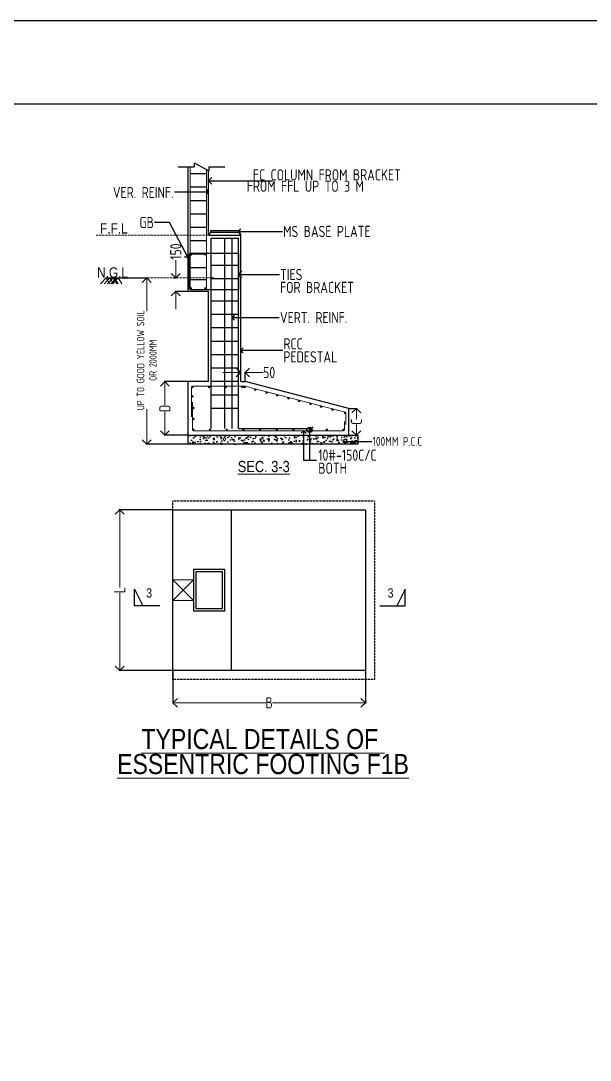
# Model space of a CAD drawing. Header units: millimetres. Extents: x 3470347 to 5996549, y -3470518 to 17149644.
# Drawn here: x 4290837 to 4303583, y 7062180 to 7085440 of the extents above; entities that cross this region are included whole.
import ezdxf
from ezdxf.enums import TextEntityAlignment as Align

# ---------------------------------------------------------------- set-up
doc = ezdxf.new("R2010")
doc.units = ezdxf.units.MM
doc.header["$MEASUREMENT"] = 0
doc.header["$PDMODE"] = 35
doc.header["$PDSIZE"] = -5
doc.linetypes.add('DASHED2', pattern=[0.375, 0.25, -0.125])
doc.linetypes.add('HIDDEN', pattern=[0.375, 0.25, -0.125])
doc.layers.get('0').update_dxf_attribs({"linetype": 'CONTINUOUS', "lineweight": 25})
doc.layers.get('DEFPOINTS').update_dxf_attribs({"linetype": 'CONTINUOUS', "lineweight": 25})
for name, color, linetype, lineweight in [('BLOCK', 7, 'CONTINUOUS', 30), ('L4', 4, 'CONTINUOUS', 30), ('PV_TEXT_ROMANS', 7, 'CONTINUOUS', 0), ('rDIMension', 1, 'CONTINUOUS', 18), ('rPCC DASH', 9, 'HIDDEN', 15), ('rRCC 1', 3, 'CONTINUOUS', 25), ('rRCC 2', 40, 'CONTINUOUS', 15), ('rREINF 1', 1, 'CONTINUOUS', 25), ('SHEET', 7, 'CONTINUOUS', 15), ('TEXT3', 7, 'CONTINUOUS', 30), ('TEXT6', 6, 'CONTINUOUS', 50)]:
    doc.layers.add(name, color=color, linetype=linetype, lineweight=lineweight)
doc.layers.add('S&T_HATCH', color=7, linetype='CONTINUOUS')
doc.styles.add('DIM', font='geniso.shx', dxfattribs={"width": 0.85})
doc.styles.add('J.P', font='ARIALN.TTF')
doc.styles.add('ROMANS', font='', dxfattribs={"width": 0.8})
doc.styles.get('ROMANS').set_extended_font_data('AR CENA')
doc.dimstyles.new('ST-150', dxfattribs={"dimscale": 75, "dimtxt": 3, "dimasz": 2, "dimexe": 0.18, "dimexo": 0.0625, "dimgap": 0.2, "dimtad": 0, "dimdec": 0, "dimlfac": 2, "dimzin": 0, "dimdsep": 46, "dimtxsty": 'DIM', "dimblk": 'OPEN90', "dimcen": 0.09, "dimclrd": 256, "dimclrt": 7, "dimadec": 0, "dimazin": 0, "dimtfac": 1, "dimtdec": 0, "dimtofl": 0, "dimtmove": 0, "dimatfit": 3, "dimldrblk": 'OPEN90', "dimfxl": 1, "dimtolj": 1, "dimtzin": 0, "dimlwd": -1, "dimarcsym": 0})
doc.dimstyles.new('ST-50', dxfattribs={"dimscale": 100, "dimtxt": 2.5, "dimasz": 2, "dimexe": 0.18, "dimexo": 0.0625, "dimgap": 0.2, "dimtad": 0, "dimdec": 0, "dimlfac": 0.5, "dimzin": 0, "dimdsep": 46, "dimtxsty": 'DIM', "dimblk": 'OPEN90', "dimcen": 0.09, "dimclrd": 256, "dimclrt": 7, "dimadec": 0, "dimazin": 0, "dimtfac": 1, "dimtdec": 0, "dimtofl": 0, "dimtmove": 0, "dimatfit": 3, "dimldrblk": 'OPEN90', "dimfxl": 1, "dimtolj": 1, "dimtzin": 0, "dimlwd": -1, "dimarcsym": 0})

# ---------------------------------------------------------------- blocks, each defined once
blk = doc.blocks.new('_Open90')
at = {"color": 0, "linetype": 'ByBlock', "lineweight": -2}
for p, q in [((0, 0), (-1, 0)), ((-0.5, 0.5), (0, 0)), ((0, 0), (-0.5, -0.5))]:
    blk.add_line(p, q, dxfattribs=at)
blk = doc.blocks.new('*D216')
at = {"layer": 'DEFPOINTS', "color": 0}
for p in [(4292751.907642409, 7079684.863512875), (4293657.424424721, 7079684.863512875), (4294581.006730385, 7075965.501295066)]:
    blk.add_point(p, dxfattribs=at)
at = {"layer": 'rDIMension', "color": 0, "lineweight": -2}
for p, q in [((4292758.157642409, 7079684.863512875), (4293675.424424721, 7079684.863512875)), ((4294574.756730385, 7075965.501295066), (4293639.424424721, 7075965.501295066))]:
    blk.add_line(p, q, dxfattribs=at)
at = {"layer": 'rDIMension'}
for p, q in [((4293657.424424721, 7079484.863512875), (4293657.424424721, 7078938.589959422)), ((4293657.424424721, 7076165.501295066), (4293657.424424721, 7076745.245859422))]:
    blk.add_line(p, q, dxfattribs=at)
at = {"layer": 'rDIMension', "xscale": 200, "yscale": 200, "zscale": 200}
for p, rotation in [((4293657.424424721, 7079684.863512875), 90), ((4293657.424424721, 7075965.501295066), 270)]:
    blk.add_blockref('_Open90', p, dxfattribs=dict(at, rotation=rotation))
at = {"layer": 'rDIMension', "color": 7, "insert": (4293657.424424721, 7077841.917909422), "char_height": 250, "attachment_point": 5, "rotation": 90, "style": 'DIM'}
blk.add_mtext('\\A1;{\\H0.66667x;UP TO GOOD YELLOW SOIL\\POR 2000MM}', dxfattribs=at)
blk = doc.blocks.new('*D217')
at = {"layer": 'DEFPOINTS', "color": 0}
for p in [(4294243.574489484, 7079684.863512875), (4294305.854111819, 7079384.863512874), (4294581.006730385, 7079384.863512874)]:
    blk.add_point(p, dxfattribs=at)
at = {"layer": 'rDIMension'}
for p, q in [((4294305.854111819, 7079884.863512875), (4294305.854111819, 7080084.863512875)), ((4294305.854111819, 7079184.863512874), (4294305.854111819, 7078984.863512874))]:
    blk.add_line(p, q, dxfattribs=at)
at = {"layer": 'rDIMension', "color": 0, "lineweight": -2}
for p, q in [((4294249.824489484, 7079684.863512875), (4294323.854111819, 7079684.863512875)), ((4294574.756730385, 7079384.863512874), (4294287.854111819, 7079384.863512874))]:
    blk.add_line(p, q, dxfattribs=at)
at = {"layer": 'rDIMension', "xscale": 200, "yscale": 200, "zscale": 200}
for p, rotation in [((4294305.854111819, 7079684.863512875), 270), ((4294305.854111819, 7079384.863512874), 90)]:
    blk.add_blockref('_Open90', p, dxfattribs=dict(at, rotation=rotation))
at = {"layer": 'rDIMension', "color": 7, "insert": (4294305.854111819, 7080274.947174292), "char_height": 250, "attachment_point": 5, "rotation": 90, "style": 'DIM'}
blk.add_mtext('\\A1;150', dxfattribs=at)
blk = doc.blocks.new('*D218')
at = {"layer": 'DEFPOINTS', "color": 0}
for p in [(4298181.006730385, 7076765.501295066), (4298349.689818501, 7076765.501295066), (4298381.006730385, 7076165.501295066)]:
    blk.add_point(p, dxfattribs=at)
at = {"layer": 'rDIMension', "color": 0, "lineweight": -2}
for p, q in [((4298187.256730385, 7076765.501295066), (4298367.689818501, 7076765.501295066)), ((4298374.756730385, 7076165.501295066), (4298331.689818501, 7076165.501295066))]:
    blk.add_line(p, q, dxfattribs=at)
at = {"layer": 'rDIMension'}
for p, q in [((4298349.689818501, 7076565.501295066), (4298349.689818501, 7076528.001295066)), ((4298349.689818501, 7076365.501295066), (4298349.689818501, 7076403.001295066))]:
    blk.add_line(p, q, dxfattribs=at)
at = {"layer": 'rDIMension', "xscale": 200, "yscale": 200, "zscale": 200}
for p, rotation in [((4298349.689818501, 7076765.501295066), 90), ((4298349.689818501, 7076165.501295066), 270)]:
    blk.add_blockref('_Open90', p, dxfattribs=dict(at, rotation=rotation))
at = {"layer": 'rDIMension', "color": 7, "insert": (4298349.689818501, 7076465.501295066), "char_height": 250, "attachment_point": 5, "rotation": 90, "style": 'DIM'}
blk.add_mtext('\\A1;C', dxfattribs=at)
blk = doc.blocks.new('*D219')
at = {"layer": 'DEFPOINTS', "color": 0}
for p in [(4294061.799214957, 7077365.501295066), (4294581.006730385, 7077365.501295066), (4294581.006730385, 7076165.501295066)]:
    blk.add_point(p, dxfattribs=at)
at = {"layer": 'rDIMension', "color": 0, "lineweight": -2}
for p, q in [((4294574.756730385, 7077365.501295066), (4294043.799214957, 7077365.501295066)), ((4294574.756730385, 7076165.501295066), (4294043.799214957, 7076165.501295066))]:
    blk.add_line(p, q, dxfattribs=at)
at = {"layer": 'rDIMension'}
for p, q in [((4294061.799214957, 7077165.501295066), (4294061.799214957, 7076838.626295066)), ((4294061.799214957, 7076365.501295066), (4294061.799214957, 7076692.376295066))]:
    blk.add_line(p, q, dxfattribs=at)
at = {"layer": 'rDIMension', "xscale": 200, "yscale": 200, "zscale": 200}
for p, rotation in [((4294061.799214957, 7077365.501295066), 90), ((4294061.799214957, 7076165.501295066), 270)]:
    blk.add_blockref('_Open90', p, dxfattribs=dict(at, rotation=rotation))
at = {"layer": 'rDIMension', "color": 7, "insert": (4294061.799214957, 7076765.501295066), "char_height": 250, "attachment_point": 5, "rotation": 90, "style": 'DIM'}
blk.add_mtext('\\A1;D', dxfattribs=at)
blk = doc.blocks.new('*D220')
at = {"layer": 'DEFPOINTS', "color": 0}
for p in [(4294242.433146637, 7074498.596898923), (4293051.762388166, 7070898.596898923), (4294242.433146637, 7070898.596898923)]:
    blk.add_point(p, dxfattribs=at)
at = {"layer": 'rDIMension', "color": 0, "lineweight": -2}
for p, q in [((4294236.183146637, 7074498.596898923), (4293033.762388166, 7074498.596898923)), ((4294236.183146637, 7070898.596898923), (4293033.762388166, 7070898.596898923))]:
    blk.add_line(p, q, dxfattribs=at)
at = {"layer": 'rDIMension'}
for p, q in [((4293051.762388166, 7074298.596898923), (4293051.762388166, 7072761.096898923)), ((4293051.762388166, 7071098.596898923), (4293051.762388166, 7072636.096898923))]:
    blk.add_line(p, q, dxfattribs=at)
at = {"layer": 'rDIMension', "xscale": 200, "yscale": 200, "zscale": 200}
for p, rotation in [((4293051.762388166, 7074498.596898923), 90), ((4293051.762388166, 7070898.596898923), 270)]:
    blk.add_blockref('_Open90', p, dxfattribs=dict(at, rotation=rotation))
at = {"layer": 'rDIMension', "color": 7, "insert": (4293051.762388166, 7072698.596898923), "char_height": 250, "attachment_point": 5, "rotation": 90, "style": 'DIM'}
blk.add_mtext('\\A1;L', dxfattribs=at)
blk = doc.blocks.new('*D221')
at = {"layer": 'DEFPOINTS', "color": 0}
for p in [(4294242.433146637, 7070898.596898923), (4298550.943715308, 7070898.596898923), (4298550.943715308, 7070177.509587502)]:
    blk.add_point(p, dxfattribs=at)
at = {"layer": 'rDIMension', "color": 0, "lineweight": -2}
for p, q in [((4294242.433146637, 7070892.346898923), (4294242.433146637, 7070159.509587502)), ((4298550.943715308, 7070892.346898923), (4298550.943715308, 7070159.509587502))]:
    blk.add_line(p, q, dxfattribs=at)
at = {"layer": 'rDIMension'}
for p, q in [((4294442.433146637, 7070177.509587502), (4296323.563430972, 7070177.509587502)), ((4298350.943715308, 7070177.509587502), (4296469.813430972, 7070177.509587502))]:
    blk.add_line(p, q, dxfattribs=at)
at = {"layer": 'rDIMension', "xscale": 200, "yscale": 200, "zscale": 200, "rotation": 180}
blk.add_blockref('_Open90', (4294242.433146637, 7070177.509587502), dxfattribs=at)
at = {"layer": 'rDIMension', "xscale": 200, "yscale": 200, "zscale": 200}
blk.add_blockref('_Open90', (4298550.943715308, 7070177.509587502), dxfattribs=at)
at = {"layer": 'rDIMension', "color": 7, "insert": (4296396.688430972, 7070177.509587502), "char_height": 250, "attachment_point": 5, "style": 'DIM'}
blk.add_mtext('\\A1;B', dxfattribs=at)
blk = doc.blocks.new('SMH-1')
at = {"layer": 'L4'}
for points in [[(0, 0), (814.6229330631322, 0), (814.6229330631322, 534.8206034718023)], [(814.6229330631322, 534.8206034718023), (546.0281598753063, 0)]]:
    blk.add_lwpolyline(points, dxfattribs=at)
at = {"layer": 'TEXT6', "style": 'ROMANS', "width": 0.85}
blk.add_attdef('SEC', text='', height=300, dxfattribs=at).set_placement((346.3707409001945, 410.1505165286653), align=Align.MIDDLE_CENTER)
blk = doc.blocks.new('*D222')
at = {"layer": 'DEFPOINTS', "color": 0}
for p in [(4295759.894564954, 7077365.501295071), (4295859.894564954, 7077569.311266204), (4295859.894564954, 7077365.501295071)]:
    blk.add_point(p, dxfattribs=at)
at = {"layer": 'rDIMension', "color": 0, "lineweight": -2}
for p, q in [((4295759.894564954, 7077371.751295071), (4295759.894564954, 7077587.311266204)), ((4295859.894564954, 7077371.751295071), (4295859.894564954, 7077587.311266204))]:
    blk.add_line(p, q, dxfattribs=at)
at = {"layer": 'rDIMension'}
for p, q in [((4295559.894564954, 7077569.311266204), (4295359.894564954, 7077569.311266204)), ((4296059.894564954, 7077569.311266204), (4296259.894564954, 7077569.311266204))]:
    blk.add_line(p, q, dxfattribs=at)
at = {"layer": 'rDIMension', "xscale": 200, "yscale": 200, "zscale": 200}
blk.add_blockref('_Open90', (4295759.894564954, 7077569.311266204), dxfattribs=at)
at = {"layer": 'rDIMension', "xscale": 200, "yscale": 200, "zscale": 200, "rotation": 180}
blk.add_blockref('_Open90', (4295859.894564954, 7077569.311266204), dxfattribs=at)
at = {"layer": 'rDIMension', "color": 7, "insert": (4296396.853226371, 7077569.311266204), "char_height": 250, "attachment_point": 5, "style": 'DIM'}
blk.add_mtext('\\A1;50', dxfattribs=at)

msp = doc.modelspace()

# ---------------------------------------------------------------- hatches: boundary and pattern name
at = {"layer": 'rRCC 2'}
h = msp.add_hatch(color=256, dxfattribs=at)
h.dxf.hatch_style = 1
h.paths.add_polyline_path([(4294619.566909915, 7080212.135369164, -1), (4294664.75165995, 7080212.048894053, -1)])
h = msp.add_hatch(color=256, dxfattribs=at)
h.dxf.hatch_style = 1
h.paths.add_polyline_path([(4294944.207034207, 7080215.049530122, -1), (4294989.391784241, 7080214.963055013, -1)])
h = msp.add_hatch(color=256, dxfattribs=at)
h.dxf.hatch_style = 1
h.paths.add_polyline_path([(4294618.116949653, 7079447.929867784, -1), (4294663.301699689, 7079447.843392673, -1)])
h = msp.add_hatch(color=256, dxfattribs=at)
h.dxf.hatch_style = 1
h.paths.add_polyline_path([(4294946.634495771, 7079447.37034888, -1), (4294991.819245806, 7079447.283873769, -1)])
h = msp.add_hatch(color=256, dxfattribs=at)
h.dxf.hatch_style = 1
edge = h.paths.add_edge_path()
edge.add_arc((4294677.372035953, 7077246.800515126), 18.70077993899758, 0, 360)
h = msp.add_hatch(color=256, dxfattribs=at)
h.dxf.hatch_style = 1
edge = h.paths.add_edge_path()
edge.add_arc((4295050.994084856, 7077246.800515126), 18.70077993899758, 0, 360)
h = msp.add_hatch(color=256, dxfattribs=at)
h.dxf.hatch_style = 1
edge = h.paths.add_edge_path()
edge.add_arc((4295424.616133758, 7077246.800515126), 18.70077993899758, 0, 360)
h = msp.add_hatch(color=256, dxfattribs=at)
h.dxf.hatch_style = 1
edge = h.paths.add_edge_path()
edge.add_arc((4295798.23818266, 7077246.800515126), 18.70077993899758, 0, 360)
h = msp.add_hatch(color=256, dxfattribs=at)
h.dxf.hatch_style = 1
edge = h.paths.add_edge_path()
edge.add_arc((4295847.852553898, 7077246.800515126), 18.70077993899758, 0, 360)
h = msp.add_hatch(color=256, dxfattribs=at)
h.dxf.hatch_style = 1
edge = h.paths.add_edge_path()
edge.add_arc((4296084.406211455, 7077185.842484482), 18.70077993899758, 0, 360)
h = msp.add_hatch(color=256, dxfattribs=at)
h.dxf.hatch_style = 1
edge = h.paths.add_edge_path()
edge.add_arc((4296339.759598607, 7077120.039910302), 18.70077993899758, 0, 360)
h = msp.add_hatch(color=256, dxfattribs=at)
h.dxf.hatch_style = 1
edge = h.paths.add_edge_path()
edge.add_arc((4294677.111550617, 7077034.205207355), 18.70077993899758, 0, 360)
h = msp.add_hatch(color=256, dxfattribs=at)
h.dxf.hatch_style = 1
edge = h.paths.add_edge_path()
edge.add_arc((4296576.313256165, 7077059.081879657), 18.70077993899758, 0, 360)
h = msp.add_hatch(color=256, dxfattribs=at)
h.dxf.hatch_style = 1
edge = h.paths.add_edge_path()
edge.add_arc((4296831.666643317, 7076993.279305477), 18.70077993899758, 0, 360)
h = msp.add_hatch(color=256, dxfattribs=at)
h.dxf.hatch_style = 1
edge = h.paths.add_edge_path()
edge.add_arc((4297068.220300875, 7076932.321274832), 18.70077993899758, 0, 360)
h = msp.add_hatch(color=256, dxfattribs=at)
h.dxf.hatch_style = 1
edge = h.paths.add_edge_path()
edge.add_arc((4297323.573688027, 7076866.518700652), 18.70077993899758, 0, 360)
h = msp.add_hatch(color=256, dxfattribs=at)
h.dxf.hatch_style = 1
edge = h.paths.add_edge_path()
edge.add_arc((4294699.707510324, 7076777.457440931), 18.70077993899758, 0, 360)
h = msp.add_hatch(color=256, dxfattribs=at)
h.dxf.hatch_style = 1
edge = h.paths.add_edge_path()
edge.add_arc((4297560.127345584, 7076805.560670007), 18.70077993899758, 0, 360)
h = msp.add_hatch(color=256, dxfattribs=at)
h.dxf.hatch_style = 1
edge = h.paths.add_edge_path()
edge.add_arc((4297815.480732736, 7076739.758095827), 18.70077993899758, 0, 360)
h = msp.add_hatch(color=256, dxfattribs=at)
h.dxf.hatch_style = 1
edge = h.paths.add_edge_path()
edge.add_arc((4298093.276535129, 7076666.965213615), 18.70077993899758, 0, 360)
h = msp.add_hatch(color=256, dxfattribs=at)
h.dxf.hatch_style = 1
edge = h.paths.add_edge_path()
edge.add_arc((4294699.707510324, 7076528.35737713), 18.70077993899758, 0, 360)
h = msp.add_hatch(color=256, dxfattribs=at)
h.dxf.hatch_style = 1
edge = h.paths.add_edge_path()
edge.add_arc((4294699.707510324, 7076284.202075006), 18.70077993899758, 0, 360)
h = msp.add_hatch(color=256, dxfattribs=at)
h.dxf.hatch_style = 1
edge = h.paths.add_edge_path()
edge.add_arc((4295073.329559227, 7076284.202075006), 18.70077993899758, 0, 360)
h = msp.add_hatch(color=256, dxfattribs=at)
h.dxf.hatch_style = 1
edge = h.paths.add_edge_path()
edge.add_arc((4295446.951608129, 7076284.202075006), 18.70077993899758, 0, 360)
h = msp.add_hatch(color=256, dxfattribs=at)
h.dxf.hatch_style = 1
edge = h.paths.add_edge_path()
edge.add_arc((4295820.573657032, 7076284.202075006), 18.70077993899758, 0, 360)
h = msp.add_hatch(color=256, dxfattribs=at)
h.dxf.hatch_style = 1
edge = h.paths.add_edge_path()
edge.add_arc((4296194.195705934, 7076284.202075006), 18.70077993899758, 0, 360)
h = msp.add_hatch(color=256, dxfattribs=at)
h.dxf.hatch_style = 1
edge = h.paths.add_edge_path()
edge.add_arc((4296567.817754837, 7076284.202075005), 18.70077993899758, 0, 360)
h = msp.add_hatch(color=256, dxfattribs=at)
h.dxf.hatch_style = 1
edge = h.paths.add_edge_path()
edge.add_arc((4296941.439803739, 7076284.202075005), 18.70077993899758, 0, 360)
h = msp.add_hatch(color=256, dxfattribs=at)
h.dxf.hatch_style = 1
edge = h.paths.add_edge_path()
edge.add_arc((4297315.061852641, 7076284.202075005), 18.70077993899758, 0, 360)
h = msp.add_hatch(color=256, dxfattribs=at)
h.dxf.hatch_style = 1
edge = h.paths.add_edge_path()
edge.add_arc((4297688.683901545, 7076284.202075005), 18.70077993899758, 0, 360)
h = msp.add_hatch(color=256, dxfattribs=at)
h.dxf.hatch_style = 1
edge = h.paths.add_edge_path()
edge.add_arc((4298062.305950446, 7076284.202075005), 18.70077993899758, 0, 360)
h = msp.add_hatch(color=256, dxfattribs=at)
h.dxf.hatch_style = 1
edge = h.paths.add_edge_path()
edge.add_arc((4298062.305950446, 7076284.202075005), 18.70077993899758, 0, 360)
at = {"layer": 'S&T_HATCH', "linetype": 'ByBlock', "transparency": 33554559}
h = msp.add_hatch(dxfattribs=at)
h.set_pattern_fill('AR-CONC', color=256, scale=30)
h.set_pattern_definition([(49.99999999999999, (1913138.33456347, 9108129.865197847), (215.178054780226, -18.82564049477853), [22.5, -247.5]), (355, (1913138.33456347, 9108129.865197847), (-41.6254000839, 225.6576401100035), [18, -198]), (100.45144446, (1913156.26606777, 9108128.296394646), (173.5526540181336, 206.8319972905888), [19.12205759999989, -210.3426335999991]), (46.18420000000001, (1913138.33456347, 9108189.865197847), (320.1723992014717, -49.65578423792296), [33.75, -371.25]), (96.63563549, (1913165.01558697, 9108185.727205748), (280.3985837022685, 292.2355802323651), [28.6831026, -315.5141279999999]), (351.1841639899999, (1913138.33456347, 9108189.865197847), (280.3985835164319, 292.2355800809971), [27, -297.0000003]), (21, (1913168.33456347, 9108174.865197847), (179.0721156355385, -120.7856671996016), [22.5, -247.5]), (326.0000000000001, (1913168.33456347, 9108174.865197847), (72.99459957647451, 217.5450135140559), [18, -198]), (71.45144474, (1913183.25723967, 9108164.799725648), (252.0667130189913, 96.75934584190615), [19.122057, -210.3426336]), (37.50000000000001, (1913138.33456347, 9108129.865197847), (3.647956595187201, 99.86815614939344), [0, -195.6, 0, -201, 0, -198.75]), (7.499999999999999, (1913138.33456347, 9108129.865197847), (78.92086123264458, 118.3235135647081), [0, -114.6, 0, -191.1, 0, -75.75]), (327.5, (1913071.43456347, 9108129.865197847), (160.1467308517227, -6.766461520313927), [0, -75, 0, -234, 0, -310.5]), (317.5, (1913041.43456347, 9108129.865197847), (174.9558508027159, 30.03149469969532), [0, -97.5, 0, -155.4, 0, -220.5])])
h.paths.add_polyline_path([(4298381.006730385, 7076165.501295066), (4294581.006730385, 7076165.501295066), (4294581.006730385, 7075965.501295066), (4298381.006730385, 7075965.501295066)])

# ---------------------------------------------------------------- linework, layer by layer
at = {"color": 192, "lineweight": 25, "elevation": -6.651888002746348e-07}
msp.add_lwpolyline([(4235738.635155628, 7016156.841838282), (4333724.362778393, 7016156.841838282), (4333724.362778393, 7085439.750240982), (4235738.635155628, 7085439.750240982)], close=True, dxfattribs=at)
at = {"color": 3, "linetype": 'ByBlock'}
msp.add_lwpolyline([(4294581.006730385, 7075965.501295066), (4294581.006730385, 7077365.501295066)], dxfattribs=at)
at = {"color": 7, "linetype": 'DASHED2'}
msp.add_lwpolyline([(4294242.433146637, 7070698.596898923), (4294242.433146637, 7074698.596898923), (4298750.943715308, 7074698.596898923), (4298750.943715308, 7070698.596898923)], close=True, dxfattribs=at)
at = {"color": 1, "linetype": 'ByBlock'}
msp.add_lwpolyline([(4294242.433146637, 7070898.596898923), (4294242.433146637, 7074498.596898923), (4298550.943715308, 7074498.596898923), (4298550.943715308, 7070898.596898923)], close=True, dxfattribs=at)
msp.add_lwpolyline([(4295551.379005332, 7070898.596898923), (4295551.379005332, 7074498.596898923)], dxfattribs=at)
at = {"color": 3, "linetype": 'ByBlock'}
msp.add_lwpolyline([(4295402.433146633, 7073161.096898916), (4294702.433146633, 7073161.096898916), (4294702.433146641, 7072236.096898914), (4295402.433146641, 7072236.096898914)], close=True, dxfattribs=at)
at = {"color": 2, "linetype": 'ByBlock'}
msp.add_lwpolyline([(4295352.433146633, 7073111.096898916), (4294752.433146633, 7073111.096898916), (4294752.433146641, 7072286.096898914), (4295352.433146641, 7072286.096898914)], close=True, dxfattribs=at)
at = {"layer": 'rPCC DASH'}
for p, q in [((4295166.006730387, 7080644.863512875), (4292522.808983721, 7080644.863512875)), ((4295166.006730387, 7079684.863512875), (4292895.572536284, 7079684.863512875))]:
    msp.add_line(p, q, dxfattribs=at)
at = {"layer": 'rRCC 1'}
for p, q in [((4294717.307797179, 7082262.555120016), (4295048.200158183, 7082082.409482342)), ((4294717.307797179, 7082262.555120016), (4294717.307797179, 7082172.482301179)), ((4294360.253977678, 7082172.482301179), (4294717.307797179, 7082172.482301179)), ((4294581.006730385, 7079384.863512875), (4294581.006730385, 7082172.482301179)), ((4295041.006730385, 7080644.863512875), (4295041.006730385, 7082086.325754793)), ((4295048.200158183, 7082172.482301179), (4295405.253977683, 7082172.482301179)), ((4295048.200158183, 7082172.482301179), (4295048.200158183, 7082082.409482342)), ((4295041.006730385, 7080644.863512875), (4295759.894564955, 7080644.863512875)), ((4295759.894564955, 7077365.501295066), (4295759.894564955, 7080644.863512875)), ((4294581.006730385, 7079384.863512875), (4294581.006730385, 7079684.863512875)), ((4295041.006730385, 7077365.501295066), (4295041.006730385, 7079384.863512875)), ((4295041.006730385, 7077365.501295066), (4294581.006730385, 7077365.501295066)), ((4295759.894564955, 7077365.501295066), (4295859.894564955, 7077365.501295066)), ((4298181.006730385, 7076765.501295066), (4295859.894564955, 7077365.501295066)), ((4298181.006730385, 7076165.501295066), (4298181.006730385, 7076765.501295066))]:
    msp.add_line(p, q, dxfattribs=at)
at = {"layer": 'rRCC 1', "color": 2}
for p, q in [((4294631.006730385, 7082021.443908367), (4294991.006730385, 7082021.443908367)), ((4294631.006730385, 7081721.443908367), (4294991.006730385, 7081721.443908367)), ((4294631.006730385, 7081421.443908367), (4294991.006730385, 7081421.443908367)), ((4294631.006730385, 7081121.443908367), (4294991.006730385, 7081121.443908367)), ((4294631.006730385, 7080821.443908367), (4294991.006730385, 7080821.443908367)), ((4294631.006730385, 7080521.443908367), (4294991.006730385, 7080521.443908367)), ((4295101.69976138, 7076319.376061087), (4295101.69976138, 7080572.873174941)), ((4295101.69976138, 7080572.873174941), (4295709.894564955, 7080572.873174941)), ((4295101.69976138, 7076319.376061087), (4295101.69976138, 7080572.873174941)), ((4295405.797163169, 7076319.376061087), (4295405.797163169, 7080572.873174941)), ((4295566.006730387, 7076319.376061087), (4295566.006730387, 7080572.873174941)), ((4295709.894564955, 7076319.376061087), (4295709.894564955, 7080572.873174941)), ((4294631.006730385, 7080221.443908367), (4294991.006730386, 7080221.443908367)), ((4294631.006730385, 7079921.443908367), (4294991.006730385, 7079921.443908367)), ((4295101.69976138, 7079972.873174941), (4295709.894564955, 7079972.873174941)), ((4295101.69976138, 7079672.873174941), (4295709.894564955, 7079672.873174941)), ((4294631.006730385, 7079647.832234249), (4294991.006730385, 7079647.832234249)), ((4294639.065043912, 7079423.606328955), (4295709.894564955, 7079422.610793523)), ((4295101.69976138, 7079172.873174941), (4295709.894564955, 7079172.873174941)), ((4295101.69976138, 7078872.873174941), (4295709.894564955, 7078872.873174941)), ((4295101.69976138, 7078572.873174941), (4295709.894564955, 7078572.873174941)), ((4295101.69976138, 7078272.873174941), (4295709.894564955, 7078272.873174941)), ((4295101.69976138, 7077972.873174941), (4295709.894564955, 7077972.873174941)), ((4295101.69976138, 7077672.873174941), (4295709.894564955, 7077672.873174941)), ((4295101.69976138, 7077372.873174941), (4295709.894564955, 7077372.873174941)), ((4295101.69976138, 7077072.873174941), (4295709.894564955, 7077072.873174941)), ((4295101.69976138, 7076772.873174941), (4295709.894564955, 7076772.873174941)), ((4295709.894564955, 7076319.376061087), (4297339.166730374, 7076319.376061087)), ((4297339.166730374, 7076319.376061087), (4297379.287496436, 7076353.376645077))]:
    msp.add_line(p, q, dxfattribs=at)
at = {"layer": 'rRCC 1', "color": 0}
for p, q in [((4295041.006730385, 7080644.863512875), (4295091.006730385, 7080702.445792574)), ((4295709.894564955, 7080702.445792574), (4295759.894564955, 7080644.863512875))]:
    msp.add_line(p, q, dxfattribs=at)
msp.add_lwpolyline([(4295091.006730385, 7080743.278268624), (4295709.894564955, 7080743.278268624), (4295709.894564955, 7080702.445792574), (4295091.006730385, 7080702.445792574)], close=True, dxfattribs=at)
at = {"layer": 'rRCC 1'}
for points in [[(4295041.006730385, 7079384.863512875), (4294581.006730385, 7079384.863512875), (4294581.006730385, 7080284.863512875)], [(4295166.006730387, 7079423.237662623), (4295166.006730387, 7079423.214650303)]]:
    msp.add_lwpolyline(points, dxfattribs=at)
at = {"layer": 'rRCC 1', "color": 2}
msp.add_lwpolyline([(4294637.132357233, 7080238.453526447), (4295709.894564955, 7080238.453526447), (4295709.894564955, 7079422.610793523), (4294637.116764741, 7079423.607847881, -0.4139852340272943), (4294617.132357233, 7079443.607841803), (4294617.132357233, 7080218.453526447, -0.414213562373095)], format="xyb", close=True, dxfattribs=at)
at = {"layer": 'rRCC 1'}
msp.add_lwpolyline([(4294581.006730385, 7076165.501295066), (4298381.006730385, 7076165.501295066), (4298381.006730385, 7075965.501295066), (4294581.006730385, 7075965.501295066)], close=True, dxfattribs=at)
at = {"layer": 'rRCC 2'}
for p, q in [((4294631.006730385, 7079478.025019059), (4294631.006730385, 7082172.482301179)), ((4294991.006730385, 7079478.025019059), (4294991.006730385, 7082113.546938915)), ((4294991.006730386, 7079423.331946481), (4294991.006730385, 7082113.546938915)), ((4292751.907642409, 7079684.863512875), (4292624.02832826, 7079556.806627782)), ((4292829.000839267, 7079684.863512875), (4292701.121525118, 7079556.806627782)), ((4292751.907642409, 7079684.863512875), (4292831.71770964, 7079556.806627782)), ((4292904.846003801, 7079684.863512875), (4292776.96668965, 7079556.806627782)), ((4292829.000839267, 7079684.863512875), (4292908.810906498, 7079556.806627782)), ((4292977.079874793, 7079684.863512875), (4292849.200560644, 7079556.806627782)), ((4293019.22925516, 7079684.863512875), (4292891.349941012, 7079556.806627782)), ((4292904.846003801, 7079684.863512875), (4292984.65607103, 7079556.806627782)), ((4292937.065526966, 7079684.863512875), (4293016.875594195, 7079556.806627782)), ((4293019.22925516, 7079684.863512875), (4293099.039322391, 7079556.806627782))]:
    msp.add_line(p, q, dxfattribs=at)
at = {"layer": 'rRCC 2', "color": 6}
for p, q in [((4294242.433146637, 7072928.596898915), (4294702.433146637, 7072468.596898915)), ((4294702.433146637, 7072928.596898915), (4294242.433146637, 7072468.596898915))]:
    msp.add_line(p, q, dxfattribs=at)
at = {"layer": 'rRCC 2'}
msp.add_lwpolyline([(4294658.410770678, 7076575.609804654), (4294658.410770678, 7077246.540029792, -0.4142135623443229), (4294677.372035952, 7077265.501295066), (4295843.347114804, 7077265.501295066, -0.06921653228741868), (4295848.521992118, 7077264.781472322), (4298097.794832028, 7076685.161422824, -0.335381499519169), (4298111.58121999, 7076666.919980293), (4298111.58121999, 7076402.61916809)], format="xyb", dxfattribs=at)
for points in [[(4294681.006730385, 7076284.202075006), (4294681.006730385, 7076905.085221792)], [(4294681.006730385, 7076475.501295066), (4294681.006730385, 7076284.202075006)], [(4298081.006730385, 7076284.202075005), (4298081.006730385, 7076475.501295066)], [(4294699.707510324, 7076265.501295066), (4298062.305950446, 7076265.501295066)]]:
    msp.add_lwpolyline(points, dxfattribs=at)
at = {"layer": 'rRCC 2', "color": 6}
msp.add_lwpolyline([(4294242.433146637, 7072928.596898915), (4294242.433146637, 7072468.596898915), (4294702.433146637, 7072468.596898915), (4294702.433146637, 7072928.596898915)], close=True, dxfattribs=at)
at = {"layer": 'rRCC 2'}
for centre, radius in [((4294642.159284933, 7080212.092131609), 22.59241639155215), ((4294642.159284933, 7080212.092131609), 22.59241639155215), ((4294966.799409224, 7080215.006292567), 22.59241639155215), ((4294966.799409224, 7080215.006292567), 22.59241639155215), ((4294640.709324671, 7079447.886630228), 22.59241639155215), ((4294640.709324671, 7079447.886630228), 22.59241639155215), ((4294969.226870788, 7079447.327111324), 22.59241639155215), ((4294969.226870788, 7079447.327111324), 22.59241639155215), ((4294677.372035953, 7077246.800515126), 18.70077993899758), ((4294677.372035953, 7077246.800515126), 18.70077993899758), ((4295050.994084856, 7077246.800515126), 18.70077993899758), ((4295050.994084856, 7077246.800515126), 18.70077993899758), ((4295424.616133758, 7077246.800515126), 18.70077993899758), ((4295424.616133758, 7077246.800515126), 18.70077993899758), ((4295798.23818266, 7077246.800515126), 18.70077993899758), ((4295798.23818266, 7077246.800515126), 18.70077993899758), ((4295847.852553898, 7077246.800515126), 18.70077993899758), ((4295847.852553898, 7077246.800515126), 18.70077993899758), ((4296084.406211455, 7077185.842484482), 18.70077993899758), ((4296084.406211455, 7077185.842484482), 18.70077993899758), ((4296339.759598607, 7077120.039910302), 18.70077993899758), ((4296339.759598607, 7077120.039910302), 18.70077993899758), ((4294677.111550617, 7077034.205207355), 18.70077993899758), ((4294677.111550617, 7077034.205207355), 18.70077993899758), ((4296576.313256165, 7077059.081879657), 18.70077993899758), ((4296576.313256165, 7077059.081879657), 18.70077993899758), ((4296831.666643317, 7076993.279305477), 18.70077993899758), ((4296831.666643317, 7076993.279305477), 18.70077993899758), ((4297068.220300875, 7076932.321274832), 18.70077993899758), ((4297068.220300875, 7076932.321274832), 18.70077993899758), ((4297323.573688027, 7076866.518700652), 18.70077993899758), ((4297323.573688027, 7076866.518700652), 18.70077993899758), ((4294699.707510324, 7076777.457440931), 18.70077993899758), ((4294699.707510324, 7076777.457440931), 18.70077993899758), ((4297560.127345584, 7076805.560670007), 18.70077993899758), ((4297560.127345584, 7076805.560670007), 18.70077993899758), ((4297815.480732736, 7076739.758095827), 18.70077993899758), ((4297815.480732736, 7076739.758095827), 18.70077993899758), ((4298093.276535129, 7076666.965213615, -7.600672584271155e-07), 18.70077993899758), ((4298093.276535129, 7076666.965213615, -7.600672584271155e-07), 18.70077993899758), ((4294699.707510324, 7076528.35737713), 18.70077993899758), ((4294699.707510324, 7076528.35737713), 18.70077993899758), ((4294699.707510324, 7076284.202075006), 18.70077993899758), ((4294699.707510324, 7076284.202075006), 18.70077993899758), ((4295073.329559227, 7076284.202075006), 18.70077993899758), ((4295073.329559227, 7076284.202075006), 18.70077993899758), ((4295446.951608129, 7076284.202075006), 18.70077993899758), ((4295446.951608129, 7076284.202075006), 18.70077993899758), ((4295820.573657032, 7076284.202075006), 18.70077993899758), ((4295820.573657032, 7076284.202075006), 18.70077993899758), ((4296194.195705934, 7076284.202075006), 18.70077993899758), ((4296194.195705934, 7076284.202075006), 18.70077993899758), ((4296567.817754837, 7076284.202075005), 18.70077993899758), ((4296567.817754837, 7076284.202075005), 18.70077993899758), ((4296941.439803739, 7076284.202075005), 18.70077993899758), ((4296941.439803739, 7076284.202075005), 18.70077993899758), ((4297315.061852641, 7076284.202075005), 18.70077993899758), ((4297315.061852641, 7076284.202075005), 18.70077993899758), ((4297688.683901545, 7076284.202075005), 18.70077993899758), ((4297688.683901545, 7076284.202075005), 18.70077993899758), ((4298062.305950446, 7076284.202075005), 18.70077993899758), ((4298062.305950446, 7076284.202075005), 18.70077993899758), ((4298062.305950446, 7076284.202075005), 18.70077993899758), ((4298062.305950446, 7076284.202075005), 18.70077993899758)]:
    msp.add_circle(centre, radius, dxfattribs=at)
at = {"layer": 'SHEET', "color": 220, "lineweight": 25, "elevation": -6.651888002746348e-07}
msp.add_lwpolyline([(4237605.02996652, 7018019.737156271), (4331857.967966025, 7018019.737156271), (4331857.967966025, 7083576.854922984), (4237605.02996652, 7083576.854922984)], close=True, dxfattribs=at)

# ---------------------------------------------------------------- block references
at = {"layer": 'BLOCK'}
ref = msp.add_blockref('SMH-1', (4293952.422665408, 7072348.596898923), dxfattribs=dict(at, xscale=-0.6985281548173935, yscale=0.6985281548173935, zscale=0.6985281548173935))
ref.add_attrib('SEC', '3', dxfattribs={"layer": 'TEXT6', "height": 209.558446445218, "style": 'ROMANS', "width": 0.85}).set_placement((4293710.472950884, 7072635.098582432), align=Align.MIDDLE_CENTER)
at = {"layer": 'BLOCK', "xscale": 0.6985281548173935, "yscale": 0.6985281548173935, "zscale": 0.6985281548173935}
msp.add_blockref('SMH-1', (4298871.931609202, 7072348.596898923), dxfattribs=at).add_auto_attribs({'SEC': '3'})

# ---------------------------------------------------------------- texts
at = {"layer": 'PV_TEXT_ROMANS', "style": 'J.P'}
for s, height, p in [('%%USEC. 3-3', 250, (4296275.826785818, 7075465.621430255)), ('%%UTYPICAL DETAILS OF ', 450, (4296259.322091155, 7069367.106980996)), ('%%UESSENTRIC FOOTING F1B', 450, (4296259.322091155, 7068807.680416426))]:
    msp.add_text(s, height=height, rotation=359.9999999999999, dxfattribs=at).set_placement(p, align=Align.MIDDLE)
at = {"layer": 'rDIMension', "color": 7, "style": 'DIM'}
for s, insert, char_height, attachment_point in [('\\A1;VER. REINF. ', (4294256.159032304, 7081597.513172638), 250, 6), ('\\A1;100MM P.C.C', (4298708.763187444, 7076027.891783506), 200, 4)]:
    msp.add_mtext(s, dxfattribs=dict(at, insert=insert, char_height=char_height, attachment_point=attachment_point))
at = {"layer": 'rDIMension', "color": 7, "char_height": 250, "attachment_point": 4, "line_spacing_factor": 0.7, "style": 'DIM'}
for s, insert in [('\\A1;RCC\\PPEDESTAL', (4296714.975726592, 7078065.321239635)), ('\\A1;10#-150C/C\\PBOTH', (4297496.364409259, 7075573.332024304))]:
    msp.add_mtext(s, dxfattribs=dict(at, insert=insert))
at = {"layer": 'rRCC 1', "color": 7, "insert": (4293817.046051785, 7080925.02405706), "char_height": 250, "attachment_point": 6, "style": 'DIM'}
msp.add_mtext('\\A1;GB', dxfattribs=at)
at = {"layer": 'rRCC 2', "color": 7, "char_height": 250, "style": 'DIM'}
for s, insert, attachment_point in [('\\A1;FC COLUMN FROM BRACKET', (4299344.093970962, 7081991.126423353), 6), ('\\A1;FROM FFL UP TO 3 M', (4298515.909669438, 7081738.061895423), 6), ('\\A1;MS BASE PLATE', (4296710.709476979, 7080725.637755164), 4), ('\\A1;TIES ', (4296640.687781882, 7079762.018255407), 4), ('\\A1;FOR BRACKET', (4296640.687781882, 7079473.272725314), 4), ('\\A1;VERT. REINF.', (4296637.787730489, 7078798.382729785), 4)]:
    msp.add_mtext(s, dxfattribs=dict(at, insert=insert, attachment_point=attachment_point))
at = {"layer": 'TEXT3', "style": 'ROMANS', "width": 0.85}
for s, p in [('F.F.L', (4292612.155073574, 7080678.12771596)), ('N.G.L', (4292546.013777593, 7079690.350353162))]:
    msp.add_text(s, height=232.5536011379122, dxfattribs=at).set_placement(p)

# ---------------------------------------------------------------- dimensions: what is measured, and where the dimension line sits
at = {"layer": 'rDIMension'}
dim = msp.add_linear_dim(base=(4294305.854111819, 7079384.863512874), p1=(4294243.574489484, 7079684.863512875), p2=(4294581.006730385, 7079384.863512874), angle=90, dimstyle='ST-50', dxfattribs=at)
dim.commit()
dim.dimension.update_dxf_attribs({"geometry": '*D217', "text_midpoint": (4294305.854111819, 7080274.947174292), "dimtype": 160})
for base, p1, p2, text, picture, middle in [((4293657.424424721, 7079684.863512875), (4294581.006730385, 7075965.501295066), (4292751.907642409, 7079684.863512875), '{\\H0.66667x;UP TO GOOD YELLOW SOIL\\POR 2000MM}', '*D216', (4293657.424424721, 7077841.917909422)), ((4298349.689818501, 7076765.501295066), (4298381.006730385, 7076165.501295066), (4298181.006730385, 7076765.501295066), 'C', '*D218', (4298349.689818501, 7076465.501295066))]:
    dim = msp.add_linear_dim(base=base, p1=p1, p2=p2, angle=90, text=text, dimstyle='ST-50', dxfattribs=at)
    dim.commit()
    dim.dimension.update_dxf_attribs({"geometry": picture, "text_midpoint": middle, "dimtype": 160})
dim = msp.add_linear_dim(base=(4295859.894564954, 7077569.311266204), p1=(4295759.894564954, 7077365.501295071), p2=(4295859.894564954, 7077365.501295071), angle=180, dimstyle='ST-50', dxfattribs=at)
dim.commit()
dim.dimension.update_dxf_attribs({"geometry": '*D222', "text_midpoint": (4296396.853226371, 7077569.311266204)})
for base, p1, p2, text, picture, middle in [((4294061.799214957, 7077365.501295066), (4294581.006730385, 7076165.501295066), (4294581.006730385, 7077365.501295066), 'D', '*D219', (4294061.799214957, 7076765.501295066)), ((4293051.762388166, 7070898.596898923), (4294242.433146637, 7074498.596898923), (4294242.433146637, 7070898.596898923), 'L', '*D220', (4293051.762388166, 7072698.596898923))]:
    dim = msp.add_linear_dim(base=base, p1=p1, p2=p2, angle=90, text=text, dimstyle='ST-50', dxfattribs=at)
    dim.commit()
    dim.dimension.update_dxf_attribs({"geometry": picture, "text_midpoint": middle})
dim = msp.add_linear_dim(base=(4298550.943715308, 7070177.509587502), p1=(4294242.433146637, 7070898.596898923), p2=(4298550.943715308, 7070898.596898923), text='B', dimstyle='ST-50', dxfattribs=at)
dim.commit()
dim.dimension.update_dxf_attribs({"geometry": '*D221', "text_midpoint": (4296396.688430972, 7070177.509587502)})

# ---------------------------------------------------------------- leaders
at = {"layer": 'rREINF 1'}
msp.add_leader([(4295039.538803766, 7081855.389656715), (4296474.996637088, 7081855.389656715)], dimstyle='ST-150', dxfattribs=at)
for points, override in [([(4295039.83128413, 7081606.236307746), (4294279.707007151, 7081606.236307746)], {"dimasz": 1.5}), ([(4297168.340858532, 7076265.501295067), (4297168.340858532, 7075605.514285748), (4297454.796426023, 7075605.514285748)], {"dimasz": 1.5}), ([(4297299.707510324, 7076284.202075006), (4297299.707510324, 7075605.514285748), (4297454.796426023, 7075605.514285748)], {"dimasz": 1.5, "dimldrblk": 'DotBlank'})]:
    msp.add_leader(points, dimstyle='ST-150', override=override, dxfattribs=at)
at = {"layer": 'rREINF 1', "annotation_type": 0, "has_hookline": 1}
for points, hookline_direction, text_width in [([(4294581.006730385, 7080135.721276389), (4294166.449199392, 7080925.02405706), (4293832.046051785, 7080925.02405706)], 1, 276.25), ([(4295759.894564955, 7078065.321239635), (4296699.975726592, 7078065.321239635)], 0, 1253.75), ([(4298046.310124699, 7076027.891783506), (4298693.763187444, 7076027.891783506)], 0, 1122)]:
    msp.add_leader(points, dimstyle='ST-150', override={"dimasz": 1.5}, dxfattribs=dict(at, hookline_direction=hookline_direction, text_width=text_width))
at = {"layer": 'rREINF 1', "annotation_type": 0, "has_hookline": 1, "hookline_direction": 0, "horizontal_direction": (1, 1.430212185077031e-12, 0)}
for points, text_width in [([(4295709.894564955, 7080725.637755164), (4296695.709476979, 7080725.637755164)], 1976.25), ([(4295564.47935422, 7078798.382729785), (4296622.787730489, 7078798.382729785)], 1530)]:
    msp.add_leader(points, dimstyle='ST-150', override={"dimasz": 1.5}, dxfattribs=dict(at, text_width=text_width))
at = {"layer": 'rREINF 1', "annotation_type": 0, "has_hookline": 1, "hookline_direction": 0, "text_width": 488.5355487179054, "horizontal_direction": (1, 1.430212185077031e-12, 0)}
msp.add_leader([(4295709.962162673, 7079762.018255407), (4296625.687781882, 7079762.018255407)], dimstyle='ST-150', dxfattribs=at)

doc.saveas('drawing.dxf')
